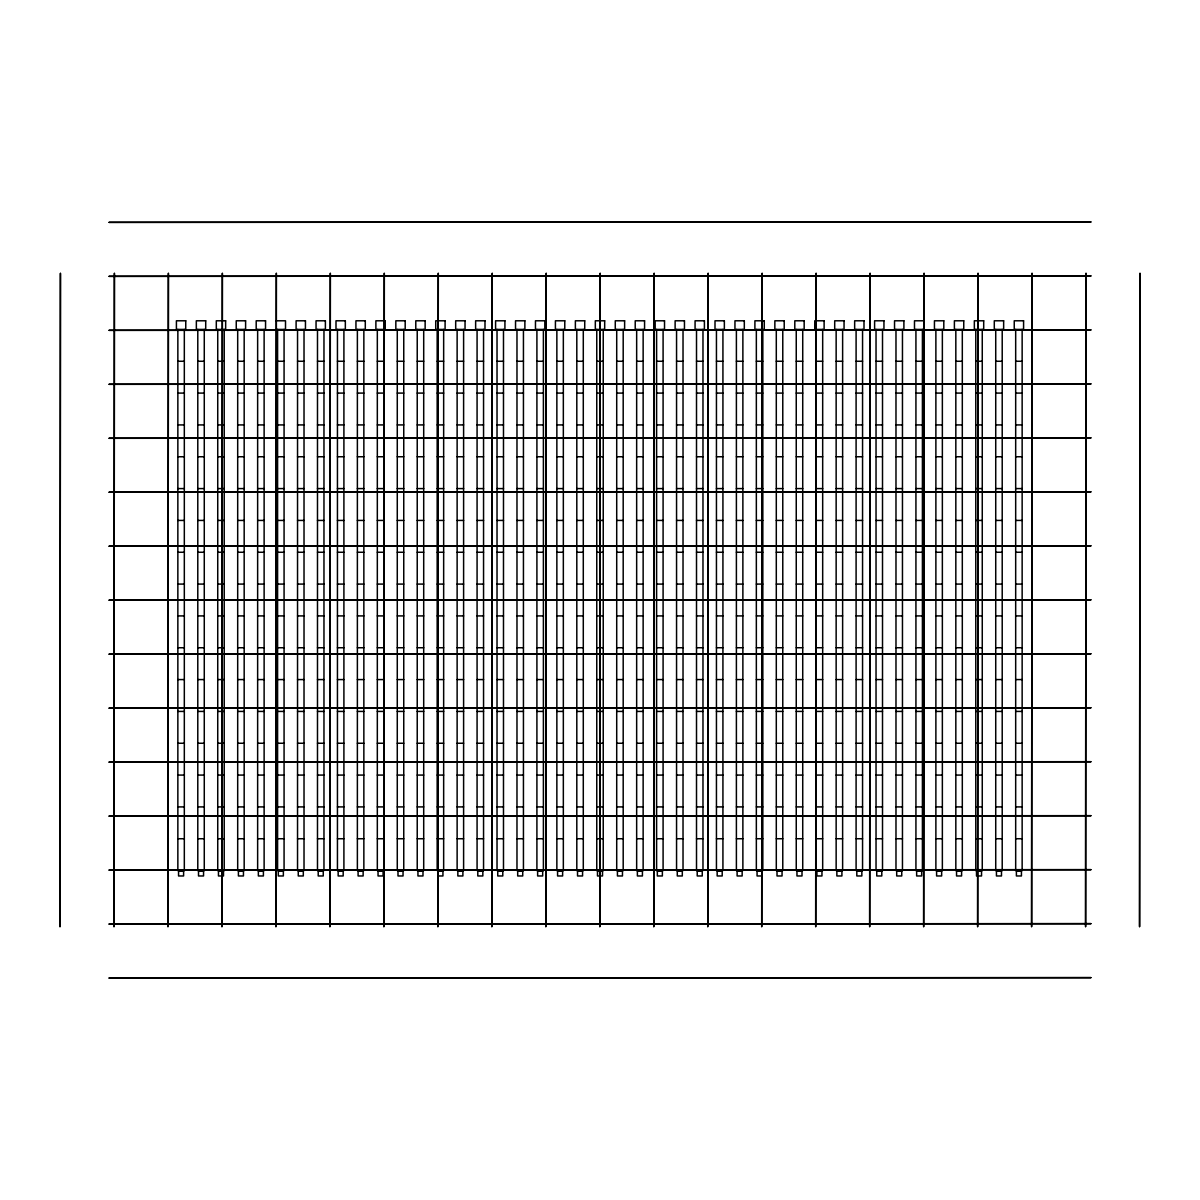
<?xml version="1.0" encoding="UTF-8"?>
<svg xmlns="http://www.w3.org/2000/svg" width="1200" height="1200" viewBox="0 0 1200 1200"><rect width="100%" height="100%" fill="white"/><g stroke="black" fill="none" stroke-linecap="round" stroke-linejoin="round"><path stroke-width="1.5" d="M276.15 320.79L285.51 320.79L285.51 329.43L276.15 329.43M177.855 361.26L184.32 361.26M197.79 361.26L204.27 361.26M217.74 361.26L224.22 361.26M237.69 361.26L244.17 361.26M257.64 361.26L264.12 361.26M277.59 361.26L284.07 361.26M297.54 361.26L304.02 361.26M317.49 361.26L323.97 361.26M337.44 361.26L343.905 361.26M357.375 361.26L363.855 361.26M377.325 361.26L383.805 361.26M397.275 361.26L403.755 361.26M417.225 361.26L423.705 361.26M437.175 361.26L443.655 361.26M457.125 361.26L463.605 361.26M477.075 361.26L483.555 361.26M497.025 361.26L503.49 361.26M516.975 361.26L523.44 361.26M536.91 361.26L543.39 361.26M556.86 361.26L563.34 361.26M576.81 361.26L583.29 361.26M596.76 361.26L603.24 361.26M616.71 361.26L623.19 361.26M636.66 361.26L643.14 361.26M656.61 361.26L663.09 361.26M676.56 361.26L683.025 361.26M696.51 361.26L702.975 361.26M716.445 361.26L722.925 361.26M736.395 361.26L742.875 361.26M756.345 361.26L762.825 361.26M776.295 361.26L782.775 361.26M796.245 361.26L802.725 361.26M816.195 361.26L822.675 361.26M836.145 361.26L842.625 361.26M856.095 361.26L862.56 361.26M876.03 361.26L882.51 361.26M895.98 361.26L902.46 361.26M915.93 361.26L922.41 361.26M935.88 361.26L942.36 361.26M955.83 361.26L962.31 361.26M975.78 361.26L982.26 361.26M995.73 361.26L1002.21 361.26M1015.68 361.26L1022.145 361.26M177.855 393.09L184.32 393.09M197.79 393.09L204.27 393.09M217.74 393.09L224.22 393.09M237.69 393.09L244.17 393.09M257.64 393.09L264.12 393.09M277.59 393.09L284.07 393.09M297.54 393.09L304.02 393.09M317.49 393.09L323.97 393.09M337.44 393.09L343.905 393.09M357.375 393.09L363.855 393.09M377.325 393.09L383.805 393.09M397.275 393.09L403.755 393.09M417.225 393.09L423.705 393.09M437.175 393.09L443.655 393.09M457.125 393.09L463.605 393.09M477.075 393.09L483.555 393.09M497.025 393.09L503.49 393.09M516.975 393.09L523.44 393.09M536.91 393.09L543.39 393.09M556.86 393.09L563.34 393.09M576.81 393.09L583.29 393.09M596.76 393.09L603.24 393.09M616.71 393.09L623.19 393.09M636.66 393.09L643.14 393.09M656.61 393.09L663.09 393.09M676.56 393.09L683.025 393.09M696.51 393.09L702.975 393.09M716.445 393.09L722.925 393.09M736.395 393.09L742.875 393.09M756.345 393.09L762.825 393.09M776.295 393.09L782.775 393.09M796.245 393.09L802.725 393.09M816.195 393.09L822.675 393.09M836.145 393.09L842.625 393.09M856.095 393.09L862.56 393.09M876.03 393.09L882.51 393.09M895.98 393.09L902.46 393.09M915.93 393.09L922.41 393.09M935.88 393.09L942.36 393.09M955.83 393.09L962.31 393.09M975.78 393.09L982.26 393.09M995.73 393.09L1002.21 393.09M1015.68 393.09L1022.145 393.09M177.855 424.92L184.32 424.92M197.79 424.92L204.27 424.92M217.74 424.92L224.22 424.92M237.69 424.92L244.17 424.92M257.64 424.92L264.12 424.92M277.59 424.92L284.07 424.92M297.54 424.92L304.02 424.92M317.49 424.92L323.97 424.92M337.44 424.92L343.905 424.92M357.375 424.92L363.855 424.92M377.325 424.92L383.805 424.92M397.275 424.92L403.755 424.92M417.225 424.92L423.705 424.92M437.175 424.92L443.655 424.92M457.125 424.92L463.605 424.92M477.075 424.92L483.555 424.92M497.025 424.92L503.49 424.92M516.975 424.92L523.44 424.92M536.91 424.92L543.39 424.92M556.86 424.92L563.34 424.92M576.81 424.92L583.29 424.92M596.76 424.92L603.24 424.92M616.71 424.92L623.19 424.92M636.66 424.92L643.14 424.92M656.61 424.92L663.09 424.92M676.56 424.92L683.025 424.92M696.51 424.92L702.975 424.92M716.445 424.92L722.925 424.92M736.395 424.92L742.875 424.92M756.345 424.92L762.825 424.92M776.295 424.92L782.775 424.92M796.245 424.92L802.725 424.92M816.195 424.92L822.675 424.92M836.145 424.92L842.625 424.92M856.095 424.92L862.56 424.92M876.03 424.92L882.51 424.92M895.98 424.92L902.46 424.92M915.93 424.92L922.41 424.92M935.88 424.92L942.36 424.92M955.83 424.92L962.31 424.92M975.78 424.92L982.26 424.92M995.73 424.92L1002.21 424.92M1015.68 424.92L1022.145 424.92M177.855 456.75L184.32 456.75M197.79 456.75L204.27 456.75M217.74 456.75L224.22 456.75M237.69 456.75L244.17 456.75M257.64 456.75L264.12 456.75M277.59 456.75L284.07 456.75M297.54 456.75L304.02 456.75M317.49 456.75L323.97 456.75M337.44 456.75L343.905 456.75M357.375 456.75L363.855 456.75M377.325 456.75L383.805 456.75M397.275 456.75L403.755 456.75M417.225 456.75L423.705 456.75M437.175 456.75L443.655 456.75M457.125 456.75L463.605 456.75M477.075 456.75L483.555 456.75M497.025 456.75L503.49 456.75M516.975 456.75L523.44 456.75M536.91 456.75L543.39 456.75M556.86 456.75L563.34 456.75M576.81 456.75L583.29 456.75M596.76 456.75L603.24 456.75M616.71 456.75L623.19 456.75M636.66 456.75L643.14 456.75M656.61 456.75L663.09 456.75M676.56 456.75L683.025 456.75M696.51 456.75L702.975 456.75M716.445 456.75L722.925 456.75M736.395 456.75L742.875 456.75M756.345 456.75L762.825 456.75M776.295 456.75L782.775 456.75M796.245 456.75L802.725 456.75M816.195 456.75L822.675 456.75M836.145 456.75L842.625 456.75M856.095 456.75L862.56 456.75M876.03 456.75L882.51 456.75M895.98 456.75L902.46 456.75M915.93 456.75L922.41 456.75M935.88 456.75L942.36 456.75M955.83 456.75L962.31 456.75M975.78 456.75L982.26 456.75M995.73 456.75L1002.21 456.75M1015.68 456.75L1022.145 456.75M177.855 488.58L184.32 488.58M197.79 488.58L204.27 488.58M217.74 488.58L224.22 488.58M237.69 488.58L244.17 488.58M257.64 488.58L264.12 488.58M277.59 488.58L284.07 488.58M297.54 488.58L304.02 488.58M317.49 488.58L323.97 488.58M337.44 488.58L343.905 488.58M357.375 488.58L363.855 488.58M377.325 488.58L383.805 488.58M397.275 488.58L403.755 488.58M417.225 488.58L423.705 488.58M437.175 488.58L443.655 488.58M457.125 488.58L463.605 488.58M477.075 488.58L483.555 488.58M497.025 488.58L503.49 488.58M516.975 488.58L523.44 488.58M536.91 488.58L543.39 488.58M556.86 488.58L563.34 488.58M576.81 488.58L583.29 488.58M596.76 488.58L603.24 488.58M616.71 488.58L623.19 488.58M636.66 488.58L643.14 488.58M656.61 488.58L663.09 488.58M676.56 488.58L683.025 488.58M696.51 488.58L702.975 488.58M716.445 488.58L722.925 488.58M736.395 488.58L742.875 488.58M756.345 488.58L762.825 488.58M776.295 488.58L782.775 488.58M796.245 488.58L802.725 488.58M816.195 488.58L822.675 488.58M836.145 488.58L842.625 488.58M856.095 488.58L862.56 488.58M876.03 488.58L882.51 488.58M895.98 488.58L902.46 488.58M915.93 488.58L922.41 488.58M935.88 488.58L942.36 488.58M955.83 488.58L962.31 488.58M975.78 488.58L982.26 488.58M995.73 488.58L1002.21 488.58M1015.68 488.58L1022.145 488.58M177.855 520.425L184.32 520.425M197.79 520.425L204.27 520.425M217.74 520.425L224.22 520.425M237.69 520.425L244.17 520.425M257.64 520.425L264.12 520.425M277.59 520.425L284.07 520.425M297.54 520.425L304.02 520.425M317.49 520.425L323.97 520.425M337.44 520.425L343.905 520.425M357.375 520.425L363.855 520.425M377.325 520.425L383.805 520.425M397.275 520.425L403.755 520.425M417.225 520.425L423.705 520.425M437.175 520.425L443.655 520.425M457.125 520.425L463.605 520.425M477.075 520.425L483.555 520.425M497.025 520.425L503.49 520.425M516.975 520.425L523.44 520.425M536.91 520.425L543.39 520.425M556.86 520.425L563.34 520.425M576.81 520.425L583.29 520.425M596.76 520.425L603.24 520.425M616.71 520.425L623.19 520.425M636.66 520.425L643.14 520.425M656.61 520.425L663.09 520.425M676.56 520.425L683.025 520.425M696.51 520.425L702.975 520.425M716.445 520.425L722.925 520.425M736.395 520.425L742.875 520.425M756.345 520.425L762.825 520.425M776.295 520.425L782.775 520.425M796.245 520.425L802.725 520.425M816.195 520.425L822.675 520.425M836.145 520.425L842.625 520.425M856.095 520.425L862.56 520.425M876.03 520.425L882.51 520.425M895.98 520.425L902.46 520.425M915.93 520.425L922.41 520.425M935.88 520.425L942.36 520.425M955.83 520.425L962.31 520.425M975.78 520.425L982.26 520.425M995.73 520.425L1002.21 520.425M1015.68 520.425L1022.145 520.425M177.855 552.255L184.32 552.255M197.79 552.255L204.27 552.255M217.74 552.255L224.22 552.255M237.69 552.255L244.17 552.255M257.64 552.255L264.12 552.255M277.59 552.255L284.07 552.255M297.54 552.255L304.02 552.255M317.49 552.255L323.97 552.255M337.44 552.255L343.905 552.255M357.375 552.255L363.855 552.255M377.325 552.255L383.805 552.255M397.275 552.255L403.755 552.255M417.225 552.255L423.705 552.255M437.175 552.255L443.655 552.255M457.125 552.255L463.605 552.255M477.075 552.255L483.555 552.255M497.025 552.255L503.49 552.255M516.975 552.255L523.44 552.255M536.91 552.255L543.39 552.255M556.86 552.255L563.34 552.255M576.81 552.255L583.29 552.255M596.76 552.255L603.24 552.255M616.71 552.255L623.19 552.255M636.66 552.255L643.14 552.255M656.61 552.255L663.09 552.255M676.56 552.255L683.025 552.255M696.51 552.255L702.975 552.255M716.445 552.255L722.925 552.255M736.395 552.255L742.875 552.255M756.345 552.255L762.825 552.255M776.295 552.255L782.775 552.255M796.245 552.255L802.725 552.255M816.195 552.255L822.675 552.255M836.145 552.255L842.625 552.255M856.095 552.255L862.56 552.255M876.03 552.255L882.51 552.255M895.98 552.255L902.46 552.255M915.93 552.255L922.41 552.255M935.88 552.255L942.36 552.255M955.83 552.255L962.31 552.255M975.78 552.255L982.26 552.255M995.73 552.255L1002.21 552.255M1015.68 552.255L1022.145 552.255M177.855 584.085L184.32 584.085M197.79 584.085L204.27 584.085M217.74 584.085L224.22 584.085M237.69 584.085L244.17 584.085M257.64 584.085L264.12 584.085M277.59 584.085L284.07 584.085M297.54 584.085L304.02 584.085M317.49 584.085L323.97 584.085M337.44 584.085L343.905 584.085M357.375 584.085L363.855 584.085M377.325 584.085L383.805 584.085M397.275 584.085L403.755 584.085M417.225 584.085L423.705 584.085M437.175 584.085L443.655 584.085M457.125 584.085L463.605 584.085M477.075 584.085L483.555 584.085M497.025 584.085L503.49 584.085M516.975 584.085L523.44 584.085M536.91 584.085L543.39 584.085M556.86 584.085L563.34 584.085M576.81 584.085L583.29 584.085M596.76 584.085L603.24 584.085M616.71 584.085L623.19 584.085M636.66 584.085L643.14 584.085M656.61 584.085L663.09 584.085M676.56 584.085L683.025 584.085M696.51 584.085L702.975 584.085M716.445 584.085L722.925 584.085M736.395 584.085L742.875 584.085M756.345 584.085L762.825 584.085M776.295 584.085L782.775 584.085M796.245 584.085L802.725 584.085M816.195 584.085L822.675 584.085M836.145 584.085L842.625 584.085M856.095 584.085L862.56 584.085M876.03 584.085L882.51 584.085M895.98 584.085L902.46 584.085M915.93 584.085L922.41 584.085M935.88 584.085L942.36 584.085M955.83 584.085L962.31 584.085M975.78 584.085L982.26 584.085M995.73 584.085L1002.21 584.085M1015.68 584.085L1022.145 584.085M177.855 615.915L184.32 615.915M197.79 615.915L204.27 615.915M217.74 615.915L224.22 615.915M237.69 615.915L244.17 615.915M257.64 615.915L264.12 615.915M277.59 615.915L284.07 615.915M297.54 615.915L304.02 615.915M317.49 615.915L323.97 615.915M337.44 615.915L343.905 615.915M357.375 615.915L363.855 615.915M377.325 615.915L383.805 615.915M397.275 615.915L403.755 615.915M417.225 615.915L423.705 615.915M437.175 615.915L443.655 615.915M457.125 615.915L463.605 615.915M477.075 615.915L483.555 615.915M497.025 615.915L503.49 615.915M516.975 615.915L523.44 615.915M536.91 615.915L543.39 615.915M556.86 615.915L563.34 615.915M576.81 615.915L583.29 615.915M596.76 615.915L603.24 615.915M616.71 615.915L623.19 615.915M636.66 615.915L643.14 615.915M656.61 615.915L663.09 615.915M676.56 615.915L683.025 615.915M696.51 615.915L702.975 615.915M716.445 615.915L722.925 615.915M736.395 615.915L742.875 615.915M756.345 615.915L762.825 615.915M776.295 615.915L782.775 615.915M796.245 615.915L802.725 615.915M816.195 615.915L822.675 615.915M836.145 615.915L842.625 615.915M856.095 615.915L862.56 615.915M876.03 615.915L882.51 615.915M895.98 615.915L902.46 615.915M915.93 615.915L922.41 615.915M935.88 615.915L942.36 615.915M955.83 615.915L962.31 615.915M975.78 615.915L982.26 615.915M995.73 615.915L1002.21 615.915M1015.68 615.915L1022.145 615.915M177.855 647.745L184.32 647.745M197.79 647.745L204.27 647.745M217.74 647.745L224.22 647.745M237.69 647.745L244.17 647.745M257.64 647.745L264.12 647.745M277.59 647.745L284.07 647.745M297.54 647.745L304.02 647.745M317.49 647.745L323.97 647.745M337.44 647.745L343.905 647.745M357.375 647.745L363.855 647.745M377.325 647.745L383.805 647.745M397.275 647.745L403.755 647.745M417.225 647.745L423.705 647.745M437.175 647.745L443.655 647.745M457.125 647.745L463.605 647.745M477.075 647.745L483.555 647.745M497.025 647.745L503.49 647.745M516.975 647.745L523.44 647.745M536.91 647.745L543.39 647.745M556.86 647.745L563.34 647.745M576.81 647.745L583.29 647.745M596.76 647.745L603.24 647.745M616.71 647.745L623.19 647.745M636.66 647.745L643.14 647.745M656.61 647.745L663.09 647.745M676.56 647.745L683.025 647.745M696.51 647.745L702.975 647.745M716.445 647.745L722.925 647.745M736.395 647.745L742.875 647.745M756.345 647.745L762.825 647.745M776.295 647.745L782.775 647.745M796.245 647.745L802.725 647.745M816.195 647.745L822.675 647.745M836.145 647.745L842.625 647.745M856.095 647.745L862.56 647.745M876.03 647.745L882.51 647.745M895.98 647.745L902.46 647.745M915.93 647.745L922.41 647.745M935.88 647.745L942.36 647.745M955.83 647.745L962.31 647.745M975.78 647.745L982.26 647.745M995.73 647.745L1002.21 647.745M1015.68 647.745L1022.145 647.745M177.855 679.575L184.32 679.575M197.79 679.575L204.27 679.575M217.74 679.575L224.22 679.575M237.69 679.575L244.17 679.575M257.64 679.575L264.12 679.575M277.59 679.575L284.07 679.575M297.54 679.575L304.02 679.575M317.49 679.575L323.97 679.575M337.44 679.575L343.905 679.575M357.375 679.575L363.855 679.575M377.325 679.575L383.805 679.575M397.275 679.575L403.755 679.575M417.225 679.575L423.705 679.575M437.175 679.575L443.655 679.575M457.125 679.575L463.605 679.575M477.075 679.575L483.555 679.575M497.025 679.575L503.49 679.575M516.975 679.575L523.44 679.575M536.91 679.575L543.39 679.575M556.86 679.575L563.34 679.575M576.81 679.575L583.29 679.575M596.76 679.575L603.24 679.575M616.71 679.575L623.19 679.575M636.66 679.575L643.14 679.575M656.61 679.575L663.09 679.575M676.56 679.575L683.025 679.575M696.51 679.575L702.975 679.575M716.445 679.575L722.925 679.575M736.395 679.575L742.875 679.575M756.345 679.575L762.825 679.575M776.295 679.575L782.775 679.575M796.245 679.575L802.725 679.575M816.195 679.575L822.675 679.575M836.145 679.575L842.625 679.575M856.095 679.575L862.56 679.575M876.03 679.575L882.51 679.575M895.98 679.575L902.46 679.575M915.93 679.575L922.41 679.575M935.88 679.575L942.36 679.575M955.83 679.575L962.31 679.575M975.78 679.575L982.26 679.575M995.73 679.575L1002.21 679.575M1015.68 679.575L1022.145 679.575M177.855 711.42L184.32 711.42M197.79 711.42L204.27 711.42M217.74 711.42L224.22 711.42M237.69 711.42L244.17 711.42M257.64 711.42L264.12 711.42M277.59 711.42L284.07 711.42M297.54 711.42L304.02 711.42M317.49 711.42L323.97 711.42M337.44 711.42L343.905 711.42M357.375 711.42L363.855 711.42M377.325 711.42L383.805 711.42M397.275 711.42L403.755 711.42M417.225 711.42L423.705 711.42M437.175 711.42L443.655 711.42M457.125 711.42L463.605 711.42M477.075 711.42L483.555 711.42M497.025 711.42L503.49 711.42M516.975 711.42L523.44 711.42M536.91 711.42L543.39 711.42M556.86 711.42L563.34 711.42M576.81 711.42L583.29 711.42M596.76 711.42L603.24 711.42M616.71 711.42L623.19 711.42M636.66 711.42L643.14 711.42M656.61 711.42L663.09 711.42M676.56 711.42L683.025 711.42M696.51 711.42L702.975 711.42M716.445 711.42L722.925 711.42M736.395 711.42L742.875 711.42M756.345 711.42L762.825 711.42M776.295 711.42L782.775 711.42M796.245 711.42L802.725 711.42M816.195 711.42L822.675 711.42M836.145 711.42L842.625 711.42M856.095 711.42L862.56 711.42M876.03 711.42L882.51 711.42M895.98 711.42L902.46 711.42M915.93 711.42L922.41 711.42M935.88 711.42L942.36 711.42M955.83 711.42L962.31 711.42M975.78 711.42L982.26 711.42M995.73 711.42L1002.21 711.42M1015.68 711.42L1022.145 711.42M177.855 743.25L184.32 743.25M197.79 743.25L204.27 743.25M217.74 743.25L224.22 743.25M237.69 743.25L244.17 743.25M257.64 743.25L264.12 743.25M277.59 743.25L284.07 743.25M297.54 743.25L304.02 743.25M317.49 743.25L323.97 743.25M337.44 743.25L343.905 743.25M357.375 743.25L363.855 743.25M377.325 743.25L383.805 743.25M397.275 743.25L403.755 743.25M417.225 743.25L423.705 743.25M437.175 743.25L443.655 743.25M457.125 743.25L463.605 743.25M477.075 743.25L483.555 743.25M497.025 743.25L503.49 743.25M516.975 743.25L523.44 743.25M536.91 743.25L543.39 743.25M556.86 743.25L563.34 743.25M576.81 743.25L583.29 743.25M596.76 743.25L603.24 743.25M616.71 743.25L623.19 743.25M636.66 743.25L643.14 743.25M656.61 743.25L663.09 743.25M676.56 743.25L683.025 743.25M696.51 743.25L702.975 743.25M716.445 743.25L722.925 743.25M736.395 743.25L742.875 743.25M756.345 743.25L762.825 743.25M776.295 743.25L782.775 743.25M796.245 743.25L802.725 743.25M816.195 743.25L822.675 743.25M836.145 743.25L842.625 743.25M856.095 743.25L862.56 743.25M876.03 743.25L882.51 743.25M895.98 743.25L902.46 743.25M915.93 743.25L922.41 743.25M935.88 743.25L942.36 743.25M955.83 743.25L962.31 743.25M975.78 743.25L982.26 743.25M995.73 743.25L1002.21 743.25M1015.68 743.25L1022.145 743.25M177.855 775.08L184.32 775.08M197.79 775.08L204.27 775.08M217.74 775.08L224.22 775.08M237.69 775.08L244.17 775.08M257.64 775.08L264.12 775.08M277.59 775.08L284.07 775.08M297.54 775.08L304.02 775.08M317.49 775.08L323.97 775.08M337.44 775.08L343.905 775.08M357.375 775.08L363.855 775.08M377.325 775.08L383.805 775.08M397.275 775.08L403.755 775.08M417.225 775.08L423.705 775.08M437.175 775.08L443.655 775.08M457.125 775.08L463.605 775.08M477.075 775.08L483.555 775.08M497.025 775.08L503.49 775.08M516.975 775.08L523.44 775.08M536.91 775.08L543.39 775.08M556.86 775.08L563.34 775.08M576.81 775.08L583.29 775.08M596.76 775.08L603.24 775.08M616.71 775.08L623.19 775.08M636.66 775.08L643.14 775.08M656.61 775.08L663.09 775.08M676.56 775.08L683.025 775.08M696.51 775.08L702.975 775.08M716.445 775.08L722.925 775.08M736.395 775.08L742.875 775.08M756.345 775.08L762.825 775.08M776.295 775.08L782.775 775.08M796.245 775.08L802.725 775.08M816.195 775.08L822.675 775.08M836.145 775.08L842.625 775.08M856.095 775.08L862.56 775.08M876.03 775.08L882.51 775.08M895.98 775.08L902.46 775.08M915.93 775.08L922.41 775.08M935.88 775.08L942.36 775.08M955.83 775.08L962.31 775.08M975.78 775.08L982.26 775.08M995.73 775.08L1002.21 775.08M1015.68 775.08L1022.145 775.08M177.855 806.91L184.32 806.91M197.79 806.91L204.27 806.91M217.74 806.91L224.22 806.91M237.69 806.91L244.17 806.91M257.64 806.91L264.12 806.91M277.59 806.91L284.07 806.91M297.54 806.91L304.02 806.91M317.49 806.91L323.97 806.91M337.44 806.91L343.905 806.91M357.375 806.91L363.855 806.91M377.325 806.91L383.805 806.91M397.275 806.91L403.755 806.91M417.225 806.91L423.705 806.91M437.175 806.91L443.655 806.91M457.125 806.91L463.605 806.91M477.075 806.91L483.555 806.91M497.025 806.91L503.49 806.91M516.975 806.91L523.44 806.91M536.91 806.91L543.39 806.91M556.86 806.91L563.34 806.91M576.81 806.91L583.29 806.91M596.76 806.91L603.24 806.91M616.71 806.91L623.19 806.91M636.66 806.91L643.14 806.91M656.61 806.91L663.09 806.91M676.56 806.91L683.025 806.91M696.51 806.91L702.975 806.91M716.445 806.91L722.925 806.91M736.395 806.91L742.875 806.91M756.345 806.91L762.825 806.91M776.295 806.91L782.775 806.91M796.245 806.91L802.725 806.91M816.195 806.91L822.675 806.91M836.145 806.91L842.625 806.91M856.095 806.91L862.56 806.91M876.03 806.91L882.51 806.91M895.98 806.91L902.46 806.91M915.93 806.91L922.41 806.91M935.88 806.91L942.36 806.91M955.83 806.91L962.31 806.91M975.78 806.91L982.26 806.91M995.73 806.91L1002.21 806.91M1015.68 806.91L1022.145 806.91M177.855 838.74L184.32 838.74M197.79 838.74L204.27 838.74M217.74 838.74L224.22 838.74M237.69 838.74L244.17 838.74M257.64 838.74L264.12 838.74M277.59 838.74L284.07 838.74M297.54 838.74L304.02 838.74M317.49 838.74L323.97 838.74M337.44 838.74L343.905 838.74M357.375 838.74L363.855 838.74M377.325 838.74L383.805 838.74M397.275 838.74L403.755 838.74M417.225 838.74L423.705 838.74M437.175 838.74L443.655 838.74M457.125 838.74L463.605 838.74M477.075 838.74L483.555 838.74M497.025 838.74L503.49 838.74M516.975 838.74L523.44 838.74M536.91 838.74L543.39 838.74M556.86 838.74L563.34 838.74M576.81 838.74L583.29 838.74M596.76 838.74L603.24 838.74M616.71 838.74L623.19 838.74M636.66 838.74L643.14 838.74M656.61 838.74L663.09 838.74M676.56 838.74L683.025 838.74M696.51 838.74L702.975 838.74M716.445 838.74L722.925 838.74M736.395 838.74L742.875 838.74M756.345 838.74L762.825 838.74M776.295 838.74L782.775 838.74M796.245 838.74L802.725 838.74M816.195 838.74L822.675 838.74M836.145 838.74L842.625 838.74M856.095 838.74L862.56 838.74M876.03 838.74L882.51 838.74M895.98 838.74L902.46 838.74M915.93 838.74L922.41 838.74M935.88 838.74L942.36 838.74M955.83 838.74L962.31 838.74M975.78 838.74L982.26 838.74M995.73 838.74L1002.21 838.74M1015.68 838.74L1022.145 838.74M383.805 870.57L377.325 870.57L377.325 329.43M437.895 870.93L442.935 870.93L442.935 875.97L437.895 875.97M762.105 870.93L757.065 870.93L757.065 875.97L762.105 875.97M1022.145 329.43L1022.145 870.57L1015.68 870.57L1015.68 329.43M1002.21 329.43L1002.21 870.57L995.73 870.57L995.73 329.43M982.26 329.43L982.26 870.57L975.78 870.57L975.78 329.43M962.31 329.43L962.31 870.57L955.83 870.57L955.83 329.43M942.36 329.43L942.36 870.57L935.88 870.57L935.88 329.43M922.41 329.43L922.41 870.57L915.93 870.57L915.93 329.43M902.46 329.43L902.46 870.57L895.98 870.57L895.98 329.43M882.51 329.43L882.51 870.57L876.03 870.57L876.03 329.43M862.56 329.43L862.56 870.57L856.095 870.57L856.095 329.43M842.625 329.43L842.625 870.57L836.145 870.57L836.145 329.43M822.675 329.43L822.675 870.57L816.195 870.57L816.195 329.43M802.725 329.43L802.725 870.57L796.245 870.57L796.245 329.43M782.775 329.43L782.775 870.57L776.295 870.57L776.295 329.43M762.825 329.43L762.825 870.57L756.345 870.57L756.345 329.43M742.875 329.43L742.875 870.57L736.395 870.57L736.395 329.43M722.925 329.43L722.925 870.57L716.445 870.57L716.445 329.43M702.975 329.43L702.975 870.57L696.51 870.57L696.51 329.43M683.025 329.43L683.025 870.57L676.56 870.57L676.56 329.43M663.09 329.43L663.09 870.57L656.61 870.57L656.61 329.43M643.14 329.43L643.14 870.57L636.66 870.57L636.66 329.43M623.19 329.43L623.19 870.57L616.71 870.57L616.71 329.43M603.24 329.43L603.24 870.57L596.76 870.57L596.76 329.43M583.29 329.43L583.29 870.57L576.81 870.57L576.81 329.43M563.34 329.43L563.34 870.57L556.86 870.57L556.86 329.43M543.39 329.43L543.39 870.57L536.91 870.57L536.91 329.43M523.44 329.43L523.44 870.57L516.975 870.57L516.975 329.43M503.49 329.43L503.49 870.57L497.025 870.57L497.025 329.43M483.555 329.43L483.555 870.57L477.075 870.57L477.075 329.43M463.605 329.43L463.605 870.57L457.125 870.57L457.125 329.43M443.655 329.43L443.655 870.57L437.175 870.57L437.175 329.43M423.705 329.43L423.705 870.57L417.225 870.57L417.225 329.43M403.755 329.43L403.755 870.57L397.275 870.57L397.275 329.43M363.855 329.43L363.855 870.57L357.375 870.57L357.375 329.43M343.905 329.43L343.905 870.57L337.44 870.57L337.44 329.43M323.97 329.43L323.97 870.57L317.49 870.57L317.49 329.43M304.02 329.43L304.02 870.57L297.54 870.57L297.54 329.43M284.07 329.43L284.07 870.57L277.59 870.57L277.59 329.43M264.12 329.43L264.12 870.57L257.64 870.57L257.64 329.43M244.17 329.43L244.17 870.57L237.69 870.57L237.69 329.43M224.22 329.43L224.22 870.57L217.74 870.57L217.74 329.43M204.27 329.43L204.27 870.57L197.79 870.57L197.79 329.43M184.32 329.43L184.32 870.57L177.855 870.57L177.855 329.43M1090.89 221.94L109.11 222.36L1090.89 221.94M60.435 273.375L60 926.625L60.435 273.375M114.405 273.375L113.985 926.625L114.405 273.375M168.39 273.375L167.955 926.625L168.39 273.375M222.36 273.375L221.94 926.625L222.36 273.375M276.345 273.375L275.91 926.625L276.345 273.375M330.33 273.375L329.895 926.625L330.33 273.375M384.3 273.375L383.865 926.625L384.3 273.375M438.285 273.375L437.85 926.625L438.285 273.375M492.255 273.375L491.82 926.625L492.255 273.375M546.24 273.375L545.805 926.625L546.24 273.375M600.21 273.375L599.79 926.625L600.21 273.375M654.195 273.375L653.76 926.625L654.195 273.375M708.18 273.375L707.745 926.625L708.18 273.375M762.15 273.375L761.715 926.625L762.15 273.375M816.135 273.375L815.7 926.625L816.135 273.375M870.105 273.375L869.67 926.625L870.105 273.375M924.09 273.375L923.655 926.625L924.09 273.375M978.06 273.375L977.64 926.625L978.06 273.375M1032.045 273.375L1031.61 926.625L1032.045 273.375M1086.015 273.375L1085.595 926.625L1086.015 273.375M1140 273.375L1139.565 926.625L1140 273.375M1090.89 275.91L109.11 276.345L1090.89 275.91M185.76 320.79L176.415 320.79L176.415 329.43L185.76 329.43L185.76 320.79M205.71 320.79L196.35 320.79L196.35 329.43L205.71 329.43L205.71 320.79M225.66 320.79L216.3 320.79L216.3 329.43L225.66 329.43L225.66 320.79M245.61 320.79L236.25 320.79L236.25 329.43L245.61 329.43L245.61 320.79M265.56 320.79L256.2 320.79L256.2 329.43L265.56 329.43L265.56 320.79M305.46 320.79L296.1 320.79L296.1 329.43L305.46 329.43L305.46 320.79M325.395 320.79L316.05 320.79L316.05 329.43L325.395 329.43L325.395 320.79M345.345 320.79L336 320.79L336 329.43L345.345 329.43L345.345 320.79M365.295 320.79L355.95 320.79L355.95 329.43L365.295 329.43L365.295 320.79M385.245 320.79L375.885 320.79L375.885 329.43L385.245 329.43L385.245 320.79M405.195 320.79L395.835 320.79L395.835 329.43L405.195 329.43L405.195 320.79M425.145 320.79L415.785 320.79L415.785 329.43L425.145 329.43L425.145 320.79M445.095 320.79L435.735 320.79L435.735 329.43L445.095 329.43L445.095 320.79M465.045 320.79L455.685 320.79L455.685 329.43L465.045 329.43L465.045 320.79M484.995 320.79L475.635 320.79L475.635 329.43L484.995 329.43L484.995 320.79M504.93 320.79L495.585 320.79L495.585 329.43L504.93 329.43L504.93 320.79M524.88 320.79L515.535 320.79L515.535 329.43L524.88 329.43L524.88 320.79M544.83 320.79L535.47 320.79L535.47 329.43L544.83 329.43L544.83 320.79M564.78 320.79L555.42 320.79L555.42 329.43L564.78 329.43L564.78 320.79M584.73 320.79L575.37 320.79L575.37 329.43L584.73 329.43L584.73 320.79M604.68 320.79L595.32 320.79L595.32 329.43L604.68 329.43L604.68 320.79M624.63 320.79L615.27 320.79L615.27 329.43L624.63 329.43L624.63 320.79M644.58 320.79L635.22 320.79L635.22 329.43L644.58 329.43L644.58 320.79M664.53 320.79L655.17 320.79L655.17 329.43L664.53 329.43L664.53 320.79M684.465 320.79L675.12 320.79L675.12 329.43L684.465 329.43L684.465 320.79M704.415 320.79L695.07 320.79L695.07 329.43L704.415 329.43L704.415 320.79M724.365 320.79L715.005 320.79L715.005 329.43L724.365 329.43L724.365 320.79M744.315 320.79L734.955 320.79L734.955 329.43L744.315 329.43L744.315 320.79M764.265 320.79L754.905 320.79L754.905 329.43L764.265 329.43L764.265 320.79M784.215 320.79L774.855 320.79L774.855 329.43L784.215 329.43L784.215 320.79M804.165 320.79L794.805 320.79L794.805 329.43L804.165 329.43L804.165 320.79M824.115 320.79L814.755 320.79L814.755 329.43L824.115 329.43L824.115 320.79M844.05 320.79L834.705 320.79L834.705 329.43L844.05 329.43L844.05 320.79M864 320.79L854.655 320.79L854.655 329.43L864 329.43L864 320.79M883.95 320.79L874.605 320.79L874.605 329.43L883.95 329.43L883.95 320.79M903.9 320.79L894.54 320.79L894.54 329.43L903.9 329.43L903.9 320.79M923.85 320.79L914.49 320.79L914.49 329.43L923.85 329.43L923.85 320.79M943.8 320.79L934.44 320.79L934.44 329.43L943.8 329.43L943.8 320.79M963.75 320.79L954.39 320.79L954.39 329.43L963.75 329.43L963.75 320.79M983.7 320.79L974.34 320.79L974.34 329.43L983.7 329.43L983.7 320.79M1003.65 320.79L994.29 320.79L994.29 329.43L1003.65 329.43L1003.65 320.79M1023.585 320.79L1014.24 320.79L1014.24 329.43L1023.585 329.43L1023.585 320.79M1090.89 329.895L109.11 330.33L1090.89 329.895M1090.89 383.865L109.11 384.3L1090.89 383.865M1090.89 437.85L109.11 438.285L1090.89 437.85M1090.89 491.82L109.11 492.255L1090.89 491.82M1090.89 545.805L109.11 546.24L1090.89 545.805M1090.89 599.79L109.11 600.21L1090.89 599.79M1090.89 653.76L109.11 654.195L1090.89 653.76M1090.89 707.745L109.11 708.18L1090.89 707.745M1090.89 761.715L109.11 762.15L1090.89 761.715M1090.89 815.7L109.11 816.135L1090.89 815.7M1090.89 869.67L109.11 870.105L1090.89 869.67M183.6 870.93L178.56 870.93L178.56 875.97L183.6 875.97L183.6 870.93M203.55 870.93L198.51 870.93L198.51 875.97L203.55 875.97L203.55 870.93M223.5 870.93L218.46 870.93L218.46 875.97L223.5 875.97L223.5 870.93M243.45 870.93L238.41 870.93L238.41 875.97L243.45 875.97L243.45 870.93M263.4 870.93L258.36 870.93L258.36 875.97L263.4 875.97L263.4 870.93M283.35 870.93L278.31 870.93L278.31 875.97L283.35 875.97L283.35 870.93M303.3 870.93L298.26 870.93L298.26 875.97L303.3 875.97L303.3 870.93M323.25 870.93L318.21 870.93L318.21 875.97L323.25 875.97L323.25 870.93M343.185 870.93L338.16 870.93L338.16 875.97L343.185 875.97L343.185 870.93M363.135 870.93L358.095 870.93L358.095 875.97L363.135 875.97L363.135 870.93M383.085 870.93L378.045 870.93L378.045 875.97L383.085 875.97L383.085 870.93M403.035 870.93L397.995 870.93L397.995 875.97L403.035 875.97L403.035 870.93M422.985 870.93L417.945 870.93L417.945 875.97L422.985 875.97L422.985 870.93M462.885 870.93L457.845 870.93L457.845 875.97L462.885 875.97L462.885 870.93M482.835 870.93L477.795 870.93L477.795 875.97L482.835 875.97L482.835 870.93M502.785 870.93L497.745 870.93L497.745 875.97L502.785 875.97L502.785 870.93M522.72 870.93L517.695 870.93L517.695 875.97L522.72 875.97L522.72 870.93M542.67 870.93L537.63 870.93L537.63 875.97L542.67 875.97L542.67 870.93M562.62 870.93L557.58 870.93L557.58 875.97L562.62 875.97L562.62 870.93M582.57 870.93L577.53 870.93L577.53 875.97L582.57 875.97L582.57 870.93M602.52 870.93L597.48 870.93L597.48 875.97L602.52 875.97L602.52 870.93M622.47 870.93L617.43 870.93L617.43 875.97L622.47 875.97L622.47 870.93M642.42 870.93L637.38 870.93L637.38 875.97L642.42 875.97L642.42 870.93M662.37 870.93L657.33 870.93L657.33 875.97L662.37 875.97L662.37 870.93M682.305 870.93L677.28 870.93L677.28 875.97L682.305 875.97L682.305 870.93M702.255 870.93L697.215 870.93L697.215 875.97L702.255 875.97L702.255 870.93M722.205 870.93L717.165 870.93L717.165 875.97L722.205 875.97L722.205 870.93M742.155 870.93L737.115 870.93L737.115 875.97L742.155 875.97L742.155 870.93M782.055 870.93L777.015 870.93L777.015 875.97L782.055 875.97L782.055 870.93M802.005 870.93L796.965 870.93L796.965 875.97L802.005 875.97L802.005 870.93M821.955 870.93L816.915 870.93L816.915 875.97L821.955 875.97L821.955 870.93M841.905 870.93L836.865 870.93L836.865 875.97L841.905 875.97L841.905 870.93M861.84 870.93L856.815 870.93L856.815 875.97L861.84 875.97L861.84 870.93M881.79 870.93L876.75 870.93L876.75 875.97L881.79 875.97L881.79 870.93M901.74 870.93L896.7 870.93L896.7 875.97L901.74 875.97L901.74 870.93M921.69 870.93L916.65 870.93L916.65 875.97L921.69 875.97L921.69 870.93M941.64 870.93L936.6 870.93L936.6 875.97L941.64 875.97L941.64 870.93M961.59 870.93L956.55 870.93L956.55 875.97L961.59 875.97L961.59 870.93M981.54 870.93L976.5 870.93L976.5 875.97L981.54 875.97L981.54 870.93M1001.49 870.93L996.45 870.93L996.45 875.97L1001.49 875.97L1001.49 870.93M1021.44 870.93L1016.4 870.93L1016.4 875.97L1021.44 875.97L1021.44 870.93M1090.89 923.655L109.11 924.09L1090.89 923.655M1090.89 977.64L109.11 978.06L1090.89 977.64"/></g></svg>
